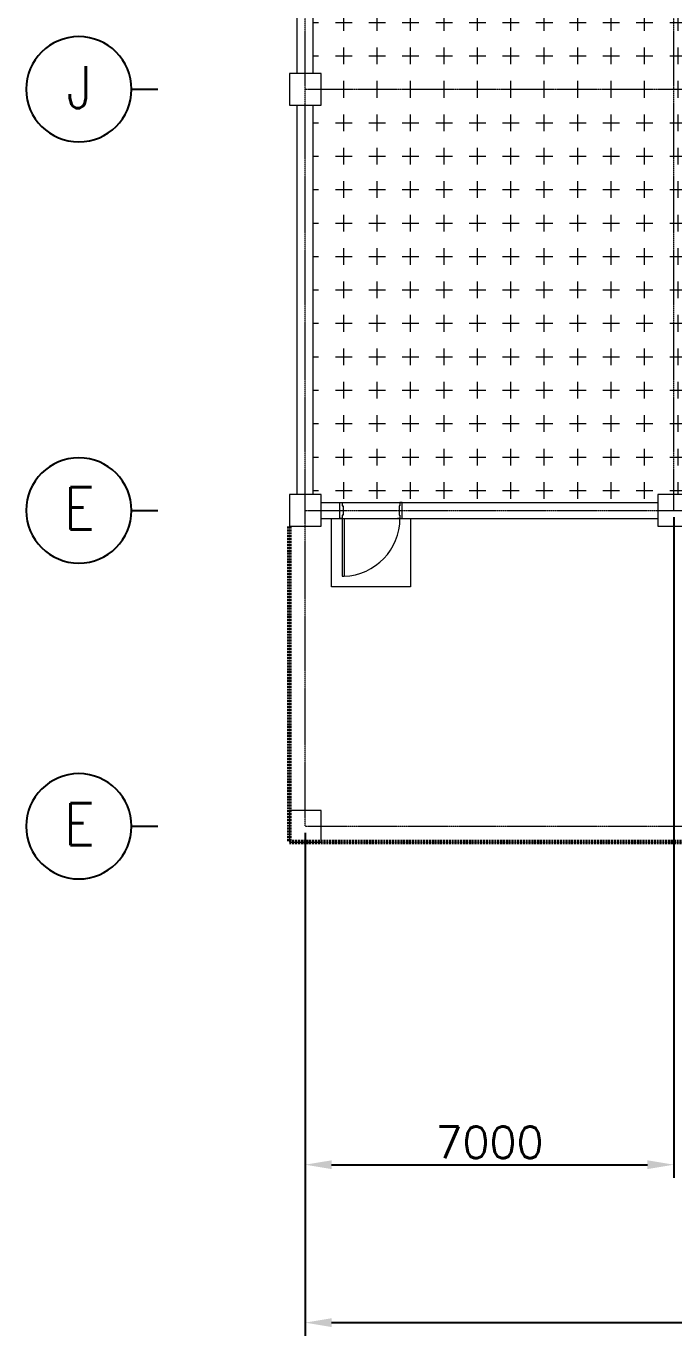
# Model space of a CAD drawing. Extents: x -59767 to 1106559, y -1290 to 1129522.
# Drawn here: x 563088 to 575388, y 224767 to 249643 of the extents above; entities that cross this region are included whole.
import ezdxf
from ezdxf.enums import TextEntityAlignment as Align

# ---------------------------------------------------------------- set-up
doc = ezdxf.new("R2010")
doc.units = 0
doc.linetypes.add('CENTER', pattern=[2, 1.25, -0.25, 0.25, -0.25])
doc.linetypes.add('HIDDEN', pattern=[0.375, 0.25, -0.125])
doc.layers.get('0').update_dxf_attribs({"linetype": 'CONTINUOUS', "lineweight": 9})
doc.layers.get('Defpoints').update_dxf_attribs({"linetype": 'CONTINUOUS', "lineweight": 9})
doc.layers.add('7', color=7, linetype='CONTINUOUS')
for name, color, linetype, lineweight in [('COLUMN', 2, 'CONTINUOUS', 9), ('TEXT', 3, 'CONTINUOUS', 9), ('WALL', 7, 'CONTINUOUS', 9), ('WALL_300', 7, 'CONTINUOUS', 9), ('중간선', 5, 'CONTINUOUS', 9), ('중심선', 1, 'CENTER', 9), ('치수선', 6, 'CONTINUOUS', 9)]:
    doc.layers.add(name, color=color, linetype=linetype, lineweight=lineweight)
doc.styles.add('ROMANS', font='romans.shx', dxfattribs={"bigfont": 'whgtxt.shx'})
doc.styles.get("Standard").update_dxf_attribs({"font": 'romans.shx', "bigfont": 'whtgtxt.shx'})
doc.dimstyles.new('ISO-25', dxfattribs={"dimscale": 200, "dimtxt": 3, "dimasz": 2.5, "dimexe": 1.25, "dimexo": 0.625, "dimtad": 1, "dimdec": 0, "dimdsep": 46, "dimtxsty": 'Standard', "dimcen": 2.5, "dimadec": 0, "dimazin": 0, "dimtp": 0.1, "dimtm": 0.1, "dimtfac": 0.6, "dimtdec": 0, "dimtmove": 0, "dimatfit": 3, "dimfxl": 1, "dimtvp": 1, "dimtolj": 1, "dimarcsym": 0})

# ---------------------------------------------------------------- blocks, each defined once
blk = doc.blocks.new('column600')
at = {"layer": 'COLUMN', "linetype": 'Continuous'}
blk.add_lwpolyline([(-300, -300), (300, -300), (300, 300), (-300, 300)], close=True, dxfattribs=at)
blk = doc.blocks.new('*D427')
at = {"layer": 'Defpoints', "color": 0}
for p in [(575388, 240445), (568388, 234445), (575388, 228017)]:
    blk.add_point(p, dxfattribs=at)
at = {"layer": '치수선', "color": 0, "lineweight": -2}
for p, q in [((575388, 240320), (575388, 227767)), ((568388, 234320), (568388, 227767)), ((568888, 228017), (574888, 228017))]:
    blk.add_line(p, q, dxfattribs=at)
at = {"layer": '치수선', "color": 0}
for points in [[(568888, 228100), (568888, 227933), (568388, 228017)], [(574888, 227933), (574888, 228100), (575388, 228017)]]:
    blk.add_solid(points, dxfattribs=at)
at = {"layer": '치수선', "color": 0, "insert": (571888, 228442), "char_height": 600, "attachment_point": 5}
blk.add_mtext('\\A1;7000', dxfattribs=at)
blk = doc.blocks.new('BUBBLE')
blk.add_line((0, -600), (0, -900))
blk.add_circle((0, 0), 600)
blk = doc.blocks.new('*D521')
at = {"layer": 'Defpoints', "color": 0}
for p in [(694689, 240445), (568388, 234445), (694689, 225017)]:
    blk.add_point(p, dxfattribs=at)
at = {"layer": '치수선', "color": 0, "lineweight": -2}
for p, q in [((694689, 240320), (694689, 224767)), ((568388, 234320), (568388, 224767)), ((568888, 225017), (694189, 225017))]:
    blk.add_line(p, q, dxfattribs=at)
at = {"layer": '치수선', "color": 0}
for points in [[(568888, 225100), (568888, 224933), (568388, 225017)], [(694189, 224933), (694189, 225100), (694689, 225017)]]:
    blk.add_solid(points, dxfattribs=at)
at = {"layer": '치수선', "color": 0, "insert": (631538, 225442), "char_height": 600, "attachment_point": 5}
blk.add_mtext('\\A1;126300', dxfattribs=at)

msp = doc.modelspace()

# ---------------------------------------------------------------- hatches: boundary and pattern name
at = {"layer": '중간선'}
h = msp.add_hatch(dxfattribs=at)
h.set_pattern_fill('PLUS', color=130, scale=25)
h.set_pattern_definition([(0, (0, 158.75), (0, 635), [317.5, -317.5]), (90, (158.75, 0), (-635, 4e-14), [317.5, -317.5])])
h.paths.add_polyline_path([(575388.1, 254444.9), (575388.1, 266144.9), (575688.1, 266144.9), (575688.1, 266344.9), (582088.6, 266344.9), (582088.6, 266144.9), (582388.6, 266144.9), (582388.6, 264974.7), (582388.6, 264830.9), (581354.7, 264830.9), (579763.6, 264830.9), (579763.6, 264745.9), (579763.6, 264665.9), (579763.6, 264630.9), (579763.6, 264605.4), (579764.5, 264605.4), (579766.1, 264600.9), (579767.4, 264600.9), (579769, 264605.4), (579770.8, 264605.4), (579772.4, 264600.9), (579773.7, 264600.9), (579775.3, 264605.4), (579777, 264605.4), (579778.7, 264600.9), (579780, 264600.9), (579781.6, 264605.4), (579783.3, 264605.4), (579785, 264600.9), (579786.2, 264600.9), (579787.9, 264605.4), (579789.6, 264605.4), (579791.2, 264600.9), (579792.5, 264600.9), (579794.2, 264605.4), (579795.9, 264605.4), (579797.5, 264600.9), (579798.8, 264600.9), (579800.5, 264605.4), (579802.2, 264605.4), (579803.8, 264600.9), (579805.1, 264600.9), (579806.7, 264605.4), (579808.5, 264605.4), (579810.1, 264600.9), (579811.4, 264600.9), (579813, 264605.4), (579814.7, 264605.4), (579816.4, 264600.9), (579817.7, 264600.9), (579819.3, 264605.4), (579821, 264605.4), (579822.7, 264600.9), (579823.9, 264600.9), (579825.6, 264605.4), (579827.3, 264605.4), (579828.9, 264600.9), (579830.2, 264600.9), (579831.9, 264605.4), (579833.6, 264605.4), (579835.2, 264600.9), (579836.5, 264600.9), (579838.2, 264605.4), (579839.9, 264605.4), (579841.5, 264600.9), (579842.8, 264600.9), (579844.4, 264605.4), (579846.2, 264605.4), (579847.8, 264600.9), (579849.1, 264600.9), (579850.7, 264605.4), (579852.4, 264605.4), (579854.1, 264600.9), (579855.4, 264600.9), (579857, 264605.4), (579858.7, 264605.4), (579860.4, 264600.9), (579861.6, 264600.9), (579863.3, 264605.4), (579865, 264605.4), (579866.6, 264600.9), (579867.9, 264600.9), (579869.6, 264605.4), (579871.3, 264605.4), (579872.9, 264600.9), (579874.2, 264600.9), (579875.9, 264605.4), (579877.6, 264605.4), (579879.2, 264600.9), (579880.5, 264600.9), (579882.1, 264605.4), (579883.9, 264605.4), (579885.5, 264600.9), (579886.8, 264600.9), (579888.4, 264605.4), (579890.1, 264605.4), (579891.8, 264600.9), (579893.1, 264600.9), (579894.7, 264605.4), (579896.4, 264605.4), (579898.1, 264600.9), (579899.3, 264600.9), (579901, 264605.4), (579902.7, 264605.4), (579904.3, 264600.9), (579905.6, 264600.9), (579907.3, 264605.4), (579909, 264605.4), (579910.6, 264600.9), (579911.9, 264600.9), (579915.3, 264627.9), (579915.3, 264477.9), (579915.3, 264475.9), (579915.3, 264475.9), (580013.6, 264475.9), (580013.6, 264152.9), (579763.6, 264152.9), (579763.6, 264117.9), (579763.6, 264037.9), (579763.6, 263952.9), (582135.8, 263952.9, 0.0578085), (582388.6, 263908.9), (582388.6, 260744.9), (582088.6, 260744.9), (582088.6, 260144.9), (582388.6, 260144.9), (582388.6, 254744.9), (582088.6, 254744.9), (582088.6, 254444.9)])
h.paths.add_polyline_path([(568537.6, 254744.9), (568687.6, 254744.9), (568687.6, 254444.9), (575388.1, 254444.9), (575388.1, 266144.9), (575088.1, 266144.9), (575088.1, 266344.9), (568688.1, 266344.9), (568688.1, 266144.9), (568537.6, 266144.9), (568537.6, 260744.9), (568687.6, 260744.9), (568687.6, 260144.9), (568537.6, 260144.9)])
h.paths.add_polyline_path([(575388.1, 240744.9), (575688.1, 240744.9), (575688.1, 240535.6), (575738.1, 240535.6), (582088.6, 240535.6), (582088.6, 240744.9), (582213.6, 240744.9), (582213.6, 248144.6), (582088.6, 248144.6), (582088.6, 248444.9), (575388.1, 248444.9), (575388.1, 240744.9)])
h.paths.add_polyline_path([(568687.6, 240744.9), (568687.6, 240594.9), (569045.6, 240594.9), (569087.6, 240594.9), (570187.6, 240594.9), (570229.6, 240594.9), (575088.1, 240594.9), (575088.1, 240744.9), (575388.1, 240744.9), (575388.1, 248444.9), (568688, 248444.9), (568688, 248144.9), (568537.6, 248144.9), (568537.6, 240744.9)])
h.paths.add_polyline_path([(575388.1, 254444.9), (582088.6, 254444.9), (582088.6, 254144.9), (582388.6, 254144.9), (582388.6, 252679.9), (581392.9, 252679.9), (581393.6, 252639.9, 0.3762563), (582388.6, 251584.8), (582388.6, 251574.9, 0.3762563), (581392.9, 250519.9), (581392.9, 250479.9), (582388.6, 250479.9), (582388.6, 248794.9), (582088.6, 248794.9), (582088.6, 248444.9), (575388.1, 248444.9), (575388.1, 254444.9)])
h.paths.add_polyline_path([(568537.6, 248744.9), (568688, 248744.9), (568688, 248444.9), (575388.1, 248444.9), (575388.1, 254444.9), (568687.6, 254444.9), (568687.6, 254144.9), (568537.6, 254144.9)])
h.paths.add_polyline_path([(571664.4, 257616.7), (571664.4, 256656.7), (579973.5, 256656.7), (579973.5, 257616.7)], flags=24)

# ---------------------------------------------------------------- linework, layer by layer
at = {"layer": 'WALL', "color": 0}
for p, q in [((569045.6, 240324.9), (569045.6, 240564.9)), ((570229.6, 240324.9), (570229.6, 240564.9)), ((569087.6, 240294.9), (569135.6, 240294.9)), ((569087.6, 240294.9), (569087.6, 239194.9)), ((569127.6, 240294.9), (569127.6, 239194.9)), ((570187.6, 240294.9), (570139.6, 240294.9)), ((569087.6, 239194.9), (569127.6, 239194.9))]:
    msp.add_line(p, q, dxfattribs=at)
at = {"layer": 'WALL', "color": 0, "linetype": 'HIDDEN', "lineweight": 60}
for p, q in [((568089.6, 234144.9), (568089.1, 240144.9)), ((582689.6, 234144.9), (568089.6, 234144.9))]:
    msp.add_line(p, q, dxfattribs=at)
at = {"layer": 'WALL', "color": 0}
for points in [[(569045.6, 240294.9), (569045.6, 240594.9), (569087.6, 240594.9), (569087.6, 240534.9), (569105.6, 240534.9), (569105.6, 240354.9), (569087.6, 240354.9), (569087.6, 240294.9)], [(570229.6, 240294.9), (570229.6, 240594.9), (570187.6, 240594.9), (570187.6, 240534.9), (570169.6, 240534.9), (570169.6, 240354.9), (570187.6, 240354.9), (570187.6, 240294.9)]]:
    msp.add_lwpolyline(points, close=True, dxfattribs=at)
at = {"layer": 'WALL_300', "lineweight": 9}
for p, q in [((568237.5, 248744.9), (568237.5, 254144.9)), ((568537.6, 248744.9), (568537.6, 254144.9)), ((568237.5, 240744.9), (568237.5, 248144.9)), ((568537.6, 240744.9), (568537.6, 248144.9))]:
    msp.add_line(p, q, dxfattribs=at)
at = {"layer": 'WALL_300', "linetype": 'Continuous', "lineweight": 9}
for p, q in [((568687.6, 240594.9), (575087.6, 240594.9)), ((568687.6, 240294.9), (575087.6, 240294.9))]:
    msp.add_line(p, q, dxfattribs=at)
msp.add_lwpolyline([(570387.6, 238994.9), (568887.6, 238994.9), (568887.6, 240294.9), (570387.6, 240294.9)], close=True, dxfattribs=at)
msp.add_arc((569087.6, 240294.9), 1100, 272.08394, 0, dxfattribs=at)
at = {"layer": '중심선'}
for p, q in [((568388.1, 234444.9), (568388.1, 266444.9)), ((575388.1, 240444.9), (575388.1, 266444.9)), ((568388.1, 248444.9), (694688.6, 248444.9)), ((568388.1, 240444.9), (694688.6, 240444.9)), ((568388.1, 234444.9), (582388.6, 234444.9))]:
    msp.add_line(p, q, dxfattribs=at)

# ---------------------------------------------------------------- block references
at = {"layer": '7', "color": 7, "xscale": -1.666666666627862, "yscale": 1.666666666627862, "zscale": 1.666666666627862, "rotation": 89.9999999999999}
for p in [(564088.1, 248444.9), (564088.1, 240444.9), (564088.1, 234444.9)]:
    msp.add_blockref('BUBBLE', p, dxfattribs=at)
at = {"layer": 'COLUMN', "linetype": 'Continuous'}
for p in [(568388, 248444.9), (568387.6, 240444.9), (575388.1, 240444.9), (568388.1, 234444.9)]:
    msp.add_blockref('column600', p, dxfattribs=at)

# ---------------------------------------------------------------- texts
at = {"layer": 'TEXT', "color": 7, "style": 'ROMANS', "width": 0.9}
for s, p in [('J', (564099.8, 248484.2)), ('E', (564099.8, 240484.2)), ('E', (564099.8, 234484.2))]:
    msp.add_text(s, height=800, dxfattribs=at).set_placement(p, align=Align.MIDDLE)

# ---------------------------------------------------------------- dimensions: what is measured, and where the dimension line sits
at = {"layer": '치수선'}
dim = msp.add_linear_dim(base=(575388.1, 228016.7), p1=(568388.1, 234444.9), p2=(575388.1, 240444.9), dimstyle='ISO-25', dxfattribs=at)
dim.commit()
dim.dimension.update_dxf_attribs({"geometry": '*D427', "text_midpoint": (571888.1, 228441.7)})
dim = msp.add_linear_dim(base=(694688.6158, 225016.6696), p1=(568388.1208, 234444.856), p2=(694688.6158, 240444.856), dimstyle='ISO-25', dxfattribs=at)
dim.commit()
dim.dimension.update_dxf_attribs({"geometry": '*D521', "text_midpoint": (631538.3683, 225016.6696), "dimtype": 160})

doc.saveas('drawing.dxf')
